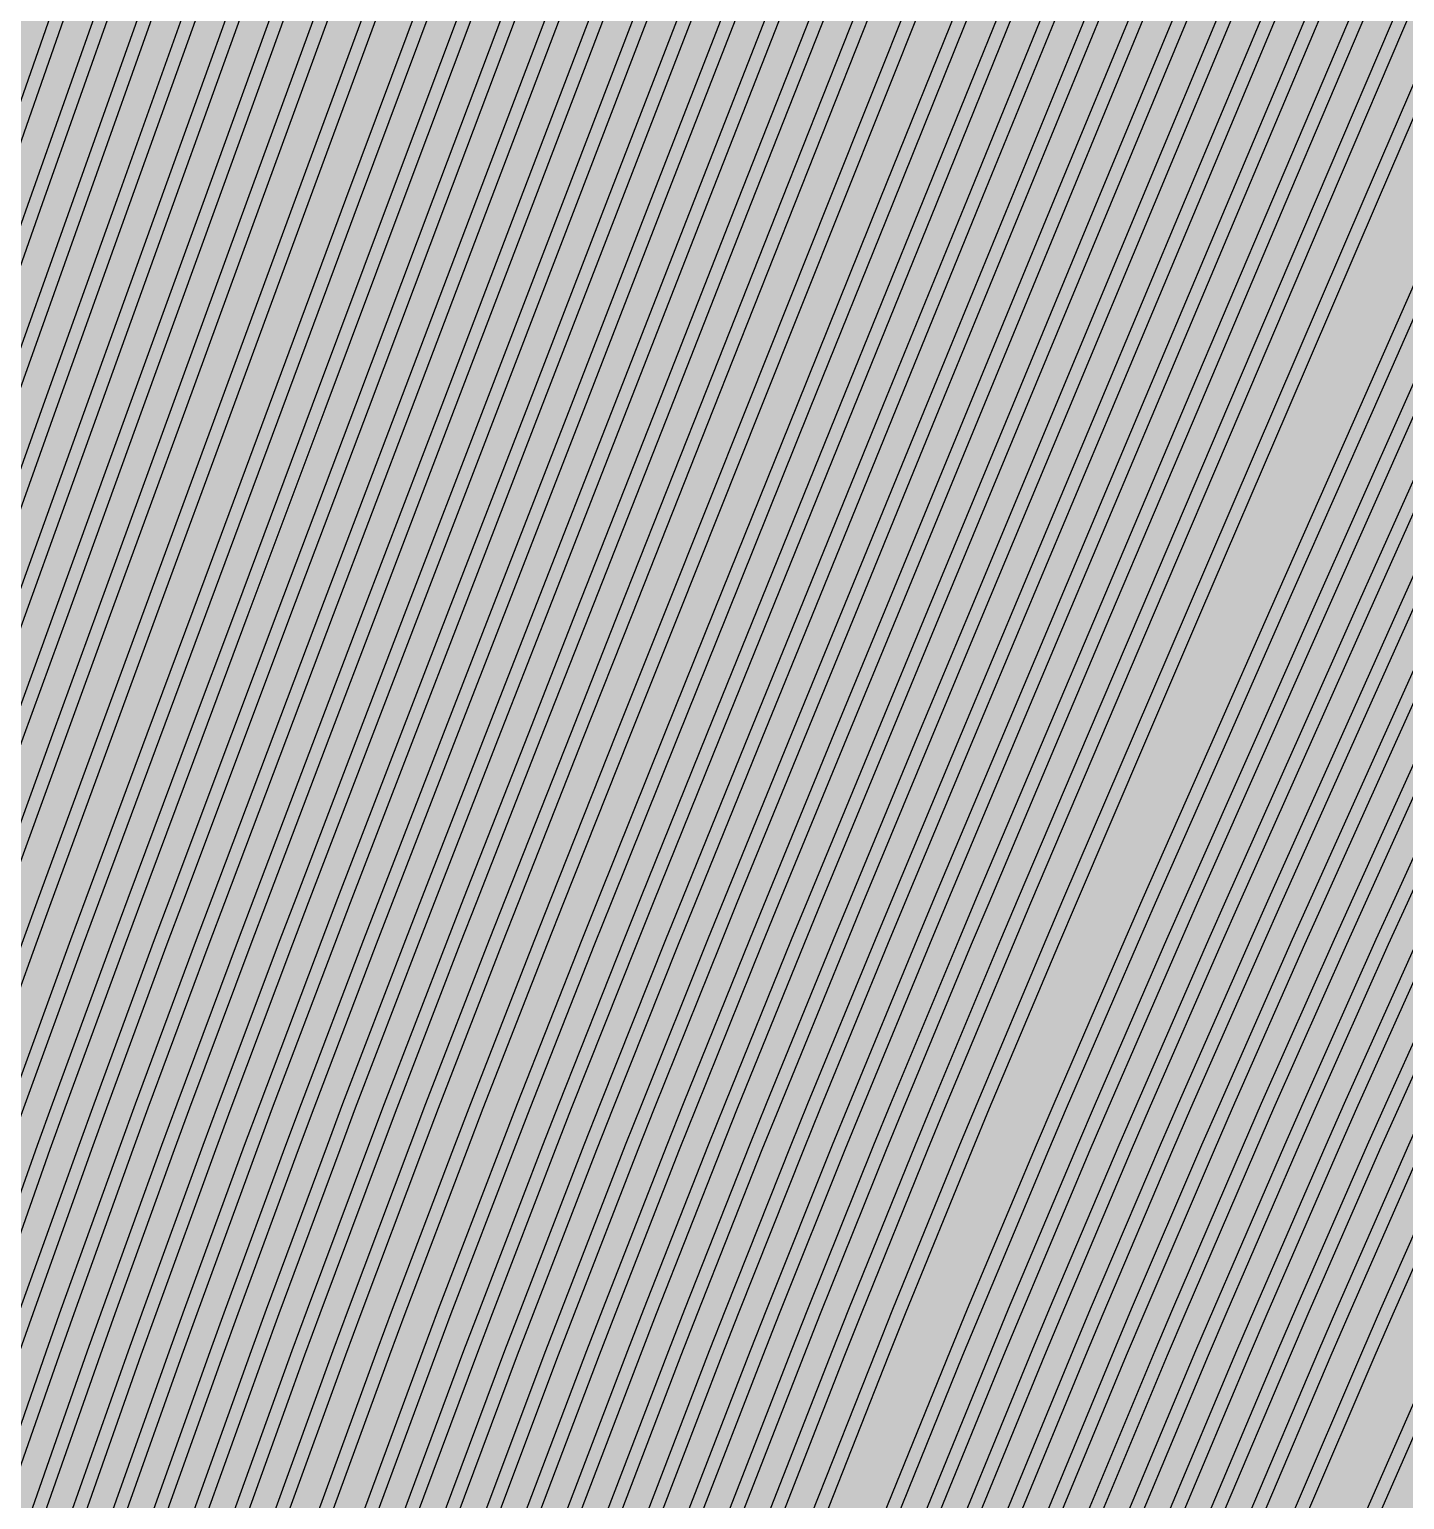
# Model space of a CAD drawing. Header units: metres. Extents: x -7240 to 10960, y -29667 to 1823.
# Drawn here: x 2789.4 to 2998.4, y -16545.6 to -16322.2 of the extents above; entities that cross this region are included whole.
import ezdxf

# ---------------------------------------------------------------- set-up
doc = ezdxf.new("R2010")
doc.units = ezdxf.units.M
doc.layers.add('Metal1', color=4, linetype='CONTINUOUS')
doc.layers.add('Polyimide', color=7, linetype='CONTINUOUS')

msp = doc.modelspace()

# ---------------------------------------------------------------- hatches: boundary and pattern name
at = {"layer": 'Polyimide'}
msp.add_hatch(color=7, dxfattribs=at).paths.add_polyline_path([(4088.45, -11806.89), (4098.72, -11851.21), (4115.58, -11893.47), (4138.63, -11932.7), (4167.35, -11967.99), (4201.08, -11998.53), (4239.03, -12023.62), (4280.35, -12042.68), (4349.18, -12073.73), (4413.2, -12113.76), (4471.26, -12162.04), (4522.3, -12217.69), (4565.39, -12279.7), (4599.74, -12346.94), (4624.73, -12418.19), (4639.91, -12492.16), (4645, -12567.5), (4639.91, -12642.84), (4624.73, -12716.8), (4599.74, -12788.06), (4565.39, -12855.3), (4522.3, -12917.31), (4471.26, -12972.96), (4413.2, -13021.24), (4349.18, -13061.27), (4280.35, -13092.32), (4239.03, -13111.38), (4201.08, -13136.47), (4167.35, -13167.01), (4138.63, -13202.3), (4115.58, -13241.52), (4098.72, -13283.78), (4088.45, -13328.11), (4085, -13373.48), (4085, -13567.5), (4099.45, -13861.55), (4142.64, -14152.77), (4214.18, -14438.35), (4313.36, -14715.55), (4439.24, -14981.69), (4590.59, -15234.21), (4765.97, -15470.68), (4963.68, -15688.82), (5181.82, -15886.53), (5418.29, -16061.91), (5670.81, -16213.26), (5936.95, -16339.14), (6214.15, -16438.32), (6499.73, -16509.85), (6790.95, -16553.05), (7085, -16567.5), (9960.38, -16567.5), (10038.79, -16571.35), (10116.45, -16582.87), (10192.6, -16601.95), (10266.52, -16628.4), (10337.49, -16661.96), (10404.83, -16702.32), (10467.89, -16749.09), (10526.06, -16801.81), (10578.78, -16859.98), (10625.55, -16923.04), (10665.91, -16990.38), (10699.48, -17061.35), (10725.93, -17135.27), (10745, -17211.43), (10756.52, -17289.08), (10760.38, -17367.5), (10760.38, -21957.3), (10721.61, -22012.91), (10685.97, -22070.59), (10653.58, -22130.14), (10624.53, -22191.39), (10598.92, -22254.16), (10576.82, -22318.25), (10558.3, -22383.46), (10543.41, -22449.6), (10532.21, -22516.46), (10524.72, -22583.84), (10520.97, -22651.53), (10520.97, -22719.32), (10524.72, -22787.01), (10532.21, -22854.38), (10543.41, -22921.24), (10558.3, -22987.38), (10576.82, -23052.6), (10598.92, -23116.68), (10624.53, -23179.45), (10653.58, -23240.71), (10685.97, -23300.26), (10721.61, -23357.93), (10760.38, -23413.54), (10760.38, -28667.5), (10756.52, -28745.91), (10745, -28823.57), (10725.93, -28899.73), (10699.48, -28973.65), (10665.91, -29044.62), (10625.55, -29111.96), (10578.78, -29175.01), (10526.06, -29233.19), (10467.89, -29285.91), (10404.83, -29332.68), (10337.49, -29373.04), (10266.52, -29406.6), (10192.6, -29433.05), (10116.45, -29452.13), (10038.79, -29463.65), (9960.38, -29467.5), (-6239.63, -29467.5), (-6318.04, -29463.65), (-6395.7, -29452.13), (-6471.85, -29433.05), (-6545.77, -29406.6), (-6616.74, -29373.04), (-6684.08, -29332.68), (-6747.14, -29285.91), (-6805.31, -29233.19), (-6858.03, -29175.01), (-6904.8, -29111.96), (-6945.16, -29044.62), (-6978.73, -28973.65), (-7005.18, -28899.73), (-7024.25, -28823.57), (-7035.77, -28745.91), (-7039.63, -28667.5), (-7039.63, -23426.32), (-6999.36, -23370.07), (-6962.33, -23311.63), (-6928.66, -23251.2), (-6898.45, -23188.96), (-6871.81, -23125.12), (-6848.81, -23059.88), (-6829.53, -22993.44), (-6814.04, -22926.02), (-6802.37, -22857.83), (-6794.57, -22789.09), (-6790.67, -22720.02), (-6790.67, -22650.84), (-6794.57, -22581.77), (-6802.37, -22513.03), (-6814.04, -22444.84), (-6829.53, -22377.42), (-6848.81, -22310.98), (-6871.81, -22245.74), (-6898.45, -22181.89), (-6928.66, -22119.66), (-6962.33, -22059.22), (-6999.36, -22000.79), (-7039.63, -21944.54), (-7039.63, -17367.5), (-7035.77, -17289.08), (-7024.25, -17211.43), (-7005.18, -17135.27), (-6978.73, -17061.35), (-6945.16, -16990.38), (-6904.8, -16923.04), (-6858.03, -16859.98), (-6805.31, -16801.81), (-6747.14, -16749.09), (-6684.08, -16702.32), (-6616.74, -16661.96), (-6545.77, -16628.4), (-6471.85, -16601.95), (-6395.7, -16582.87), (-6318.04, -16571.35), (-6239.63, -16567.5), (-3334, -16567.5), (-3039.95, -16553.05), (-2748.73, -16509.85), (-2463.15, -16438.32), (-2185.95, -16339.14), (-1919.81, -16213.26), (-1667.29, -16061.91), (-1430.82, -15886.53), (-1212.68, -15688.82), (-1014.97, -15470.68), (-839.59, -15234.21), (-688.24, -14981.69), (-562.36, -14715.55), (-463.18, -14438.35), (-391.64, -14152.77), (-348.45, -13861.55), (-334, -13567.5), (-334, -13373.48), (-337.45, -13328.11), (-347.72, -13283.78), (-364.58, -13241.52), (-387.63, -13202.3), (-416.35, -13167.01), (-450.08, -13136.47), (-488.03, -13111.38), (-529.35, -13092.32), (-529.35, -13092.32), (-598.18, -13061.27), (-662.2, -13021.24), (-720.26, -12972.96), (-771.3, -12917.31), (-814.39, -12855.3), (-848.74, -12788.06), (-873.73, -12716.8), (-888.91, -12642.84), (-894, -12567.5), (-888.91, -12492.16), (-873.73, -12418.19), (-848.74, -12346.94), (-814.39, -12279.7), (-771.3, -12217.69), (-720.26, -12162.04), (-662.2, -12113.76), (-598.18, -12073.73), (-529.35, -12042.68), (-488.03, -12023.62), (-450.08, -11998.53), (-416.35, -11967.99), (-387.63, -11932.7), (-364.58, -11893.47), (-347.72, -11851.21), (-337.45, -11806.89), (-334, -11761.52), (-334, -11074.31), (-337.45, -11028.94), (-347.72, -10984.62), (-364.58, -10942.36), (-387.63, -10903.13), (-416.35, -10867.84), (-450.08, -10837.3), (-488.03, -10812.21), (-529.35, -10793.16), (-529.35, -10793.16), (-598.18, -10762.1), (-662.2, -10722.07), (-720.26, -10673.8), (-771.3, -10618.15), (-814.39, -10556.13), (-848.74, -10488.89), (-873.73, -10417.64), (-888.91, -10343.67), (-894, -10268.33), (-888.91, -10192.99), (-873.73, -10119.03), (-848.74, -10047.77), (-814.39, -9980.53), (-771.3, -9918.52), (-720.26, -9862.87), (-662.2, -9814.59), (-598.18, -9774.56), (-529.35, -9743.51), (-488.03, -9724.45), (-450.08, -9699.36), (-416.35, -9668.82), (-387.63, -9633.53), (-364.58, -9594.31), (-347.72, -9552.05), (-337.45, -9507.72), (-334, -9462.35), (-334, -8775.14), (-337.45, -8729.78), (-347.72, -8685.45), (-364.58, -8643.19), (-387.63, -8603.96), (-416.35, -8568.68), (-450.08, -8538.14), (-488.03, -8513.05), (-529.35, -8493.99), (-529.35, -8493.99), (-598.18, -8462.94), (-662.2, -8422.91), (-720.26, -8374.63), (-771.3, -8318.98), (-814.39, -8256.97), (-848.74, -8189.73), (-873.73, -8118.47), (-888.91, -8044.5), (-894, -7969.17), (-888.91, -7893.83), (-873.73, -7819.86), (-848.74, -7748.61), (-814.39, -7681.36), (-771.3, -7619.35), (-720.26, -7563.7), (-662.2, -7515.42), (-598.18, -7475.4), (-529.35, -7444.34), (-529.35, -7444.34), (-488.03, -7425.28), (-450.08, -7400.2), (-416.35, -7369.66), (-387.63, -7334.37), (-364.58, -7295.14), (-347.72, -7252.88), (-337.45, -7208.56), (-334, -7163.19), (-334, -6475.98), (-337.45, -6430.61), (-347.72, -6386.29), (-364.58, -6344.02), (-387.63, -6304.8), (-416.35, -6269.51), (-450.08, -6238.97), (-488.03, -6213.88), (-529.35, -6194.82), (-529.35, -6194.82), (-598.18, -6163.77), (-662.2, -6123.74), (-720.26, -6075.46), (-771.3, -6019.81), (-814.39, -5957.8), (-848.74, -5890.56), (-873.73, -5819.31), (-888.91, -5745.34), (-894, -5670), (-888.91, -5594.66), (-873.73, -5520.69), (-848.74, -5449.44), (-814.39, -5382.2), (-771.3, -5320.19), (-720.26, -5264.54), (-662.2, -5216.26), (-598.18, -5176.23), (-529.35, -5145.18), (-529.35, -5145.18), (-488.03, -5126.12), (-450.08, -5101.03), (-416.35, -5070.49), (-387.63, -5035.2), (-364.58, -4995.98), (-347.72, -4953.71), (-337.45, -4909.39), (-334, -4864.02), (-334, 380), (-334, 1522.5), (-289, 1522.5), (-288.78, 1515.63), (-288.1, 1508.79), (-286.98, 1502.02), (-285.42, 1495.32), (-283.43, 1488.75), (-281.01, 1482.32), (-278.17, 1476.06), (-274.93, 1470), (-271.3, 1464.17), (-267.3, 1458.58), (-262.94, 1453.27), (-258.25, 1448.25), (-253.23, 1443.56), (-247.92, 1439.2), (-242.33, 1435.2), (-236.5, 1431.57), (-230.44, 1428.33), (-224.18, 1425.49), (-217.75, 1423.07), (-211.18, 1421.08), (-204.48, 1419.52), (-197.71, 1418.4), (-190.87, 1417.72), (-184, 1417.5), (-177.13, 1417.72), (-170.29, 1418.4), (-163.52, 1419.52), (-156.82, 1421.08), (-150.25, 1423.07), (-143.82, 1425.49), (-137.56, 1428.33), (-131.5, 1431.57), (-125.67, 1435.2), (-120.08, 1439.2), (-114.77, 1443.56), (-109.75, 1448.25), (-105.06, 1453.27), (-100.7, 1458.58), (-96.7, 1464.17), (-93.07, 1470), (-89.83, 1476.06), (-86.99, 1482.32), (-84.57, 1488.75), (-82.58, 1495.32), (-81.02, 1502.02), (-79.9, 1508.79), (-79.22, 1515.63), (-79, 1522.5), (1786, 1522.5), (3835, 1522.5), (3835.21, 1529.04), (3835.86, 1535.55), (3836.92, 1542.01), (3838.41, 1548.38), (3840.31, 1554.64), (3842.61, 1560.77), (3845.31, 1566.73), (3848.4, 1572.5), (3851.85, 1578.06), (3855.66, 1583.38), (3859.82, 1588.43), (3864.29, 1593.21), (3869.07, 1597.68), (3874.12, 1601.84), (3879.44, 1605.65), (3885, 1609.1), (3890.77, 1612.19), (3896.73, 1614.89), (3902.86, 1617.19), (3909.12, 1619.09), (3915.49, 1620.58), (3921.95, 1621.64), (3928.46, 1622.29), (3935, 1622.5), (3941.54, 1622.29), (3948.05, 1621.64), (3954.51, 1620.58), (3960.88, 1619.09), (3967.14, 1617.19), (3973.27, 1614.89), (3979.23, 1612.19), (3985, 1609.1), (3990.56, 1605.65), (3995.88, 1601.84), (4000.93, 1597.68), (4005.71, 1593.21), (4010.18, 1588.43), (4014.34, 1583.38), (4018.15, 1578.06), (4021.6, 1572.5), (4024.69, 1566.73), (4027.39, 1560.77), (4029.69, 1554.64), (4031.59, 1548.38), (4033.08, 1542.01), (4034.14, 1535.55), (4034.79, 1529.04), (4035, 1522.5), (4085, 1522.5), (4085, 380), (4085, 330), (4085, -4864.02), (4088.45, -4909.39), (4098.72, -4953.71), (4115.58, -4995.98), (4138.63, -5035.2), (4167.35, -5070.49), (4201.08, -5101.03), (4239.03, -5126.12), (4280.35, -5145.18), (4280.35, -5145.18), (4349.18, -5176.23), (4413.2, -5216.26), (4471.26, -5264.54), (4522.3, -5320.19), (4565.39, -5382.2), (4599.74, -5449.44), (4624.73, -5520.69), (4639.91, -5594.66), (4645, -5670), (4639.91, -5745.34), (4624.73, -5819.31), (4599.74, -5890.56), (4565.39, -5957.8), (4522.3, -6019.81), (4471.26, -6075.46), (4413.2, -6123.74), (4349.18, -6163.77), (4280.35, -6194.82), (4239.03, -6213.88), (4201.08, -6238.97), (4167.35, -6269.51), (4138.63, -6304.8), (4115.58, -6344.02), (4098.72, -6386.29), (4088.45, -6430.61), (4085, -6475.98), (4085, -11761.52), (4088.45, -11806.89)])

# ---------------------------------------------------------------- linework, layer by layer
at = {"layer": 'Metal1'}
for points in [[(2714.28, -16547.97), (2722.32, -16523.01), (2724.38, -16516.71), (2732.69, -16491.76), (2734.82, -16485.46), (2743.38, -16460.51), (2745.57, -16454.22), (2754.31, -16429.23), (2760.88, -16410.48), (2771.83, -16379.24), (2782.79, -16348), (2793.74, -16316.76), (2804.7, -16285.51), (2815.65, -16254.27), (2826.6, -16223.03), (2833.15, -16204.37), (2837.48, -16178.79), (2836.75, -15692.12)], [(2840.25, -15692.12), (2839.52, -16178.97), (2835.09, -16204.87), (2828.49, -16223.69), (2817.54, -16254.94), (2806.58, -16286.18), (2795.63, -16317.42), (2784.68, -16348.66), (2773.72, -16379.9), (2762.77, -16411.14), (2756.19, -16429.89), (2747.46, -16454.88), (2745.27, -16461.16), (2736.71, -16486.11), (2734.58, -16492.39), (2726.28, -16517.34), (2724.23, -16523.62), (2716.19, -16548.57)], [(2720.45, -16547.96), (2728.54, -16523), (2730.62, -16516.71), (2738.98, -16491.76), (2741.12, -16485.46), (2749.75, -16460.51), (2751.95, -16454.22), (2760.74, -16429.23), (2767.36, -16410.48), (2778.39, -16379.24), (2789.42, -16347.99), (2800.45, -16316.75), (2811.47, -16285.51), (2822.5, -16254.27), (2833.53, -16223.03), (2840.12, -16204.37), (2844.48, -16178.78), (2843.75, -15692.12)], [(2847.25, -15692.12), (2846.52, -16178.96), (2842.06, -16204.87), (2835.42, -16223.7), (2824.39, -16254.94), (2813.36, -16286.18), (2802.33, -16317.42), (2791.3, -16348.66), (2780.28, -16379.9), (2769.25, -16411.14), (2762.63, -16429.9), (2753.84, -16454.88), (2751.63, -16461.16), (2743.01, -16486.11), (2740.87, -16492.4), (2732.52, -16517.34), (2730.45, -16523.63), (2722.36, -16548.58)], [(2726.62, -16547.96), (2734.77, -16523), (2736.85, -16516.71), (2745.27, -16491.75), (2747.43, -16485.46), (2756.11, -16460.5), (2758.33, -16454.21), (2767.18, -16429.23), (2773.84, -16410.47), (2784.95, -16379.23), (2796.05, -16347.99), (2807.15, -16316.75), (2818.25, -16285.51), (2829.35, -16254.27), (2840.46, -16223.03), (2847.09, -16204.37), (2851.48, -16178.77), (2850.75, -15692.12)], [(2854.25, -15692.12), (2853.52, -16178.95), (2849.03, -16204.87), (2842.34, -16223.7), (2831.24, -16254.94), (2820.14, -16286.18), (2809.03, -16317.42), (2797.93, -16348.66), (2786.83, -16379.9), (2775.73, -16411.14), (2769.06, -16429.9), (2760.22, -16454.88), (2758, -16461.17), (2749.32, -16486.11), (2747.16, -16492.4), (2738.75, -16517.35), (2736.67, -16523.63), (2728.52, -16548.58)], [(2732.78, -16547.96), (2740.99, -16523), (2743.09, -16516.71), (2751.56, -16491.75), (2753.73, -16485.46), (2762.47, -16460.5), (2764.71, -16454.21), (2773.62, -16429.23), (2780.33, -16410.47), (2791.5, -16379.23), (2802.68, -16347.99), (2813.85, -16316.75), (2825.03, -16285.51), (2836.21, -16254.27), (2847.38, -16223.03), (2854.06, -16204.36), (2858.48, -16178.76), (2857.75, -15692.12)], [(2861.25, -15692.12), (2860.52, -16178.94), (2856, -16204.88), (2849.27, -16223.7), (2838.09, -16254.94), (2826.91, -16286.18), (2815.74, -16317.42), (2804.56, -16348.66), (2793.39, -16379.91), (2782.21, -16411.15), (2775.5, -16429.9), (2766.59, -16454.88), (2764.36, -16461.17), (2755.62, -16486.12), (2753.45, -16492.4), (2744.98, -16517.35), (2742.88, -16523.63), (2734.69, -16548.58)], [(2738.95, -16547.96), (2747.21, -16523), (2749.32, -16516.71), (2757.85, -16491.75), (2760.04, -16485.46), (2768.84, -16460.5), (2771.09, -16454.21), (2780.05, -16429.22), (2786.81, -16410.47), (2798.06, -16379.23), (2809.31, -16347.99), (2820.56, -16316.75), (2831.81, -16285.51), (2843.06, -16254.27), (2854.31, -16223.03), (2861.03, -16204.36), (2865.48, -16178.75), (2864.75, -15692.12)], [(2868.25, -15692.12), (2867.52, -16178.93), (2862.97, -16204.88), (2856.19, -16223.7), (2844.94, -16254.94), (2833.69, -16286.18), (2822.44, -16317.43), (2811.19, -16348.67), (2799.94, -16379.91), (2788.69, -16411.15), (2781.94, -16429.9), (2772.97, -16454.88), (2770.72, -16461.17), (2761.93, -16486.12), (2759.74, -16492.4), (2751.22, -16517.35), (2749.1, -16523.63), (2740.85, -16548.58)], [(2745.12, -16547.96), (2753.43, -16523), (2755.56, -16516.71), (2764.14, -16491.75), (2766.34, -16485.46), (2775.2, -16460.5), (2777.47, -16454.21), (2786.49, -16429.22), (2793.29, -16410.47), (2804.61, -16379.23), (2815.94, -16347.99), (2827.26, -16316.75), (2838.59, -16285.5), (2849.91, -16254.26), (2861.24, -16223.02), (2868, -16204.36), (2872.48, -16178.74), (2871.75, -15692.12)], [(2875.25, -15692.12), (2874.52, -16178.92), (2869.94, -16204.88), (2863.12, -16223.7), (2851.79, -16254.95), (2840.47, -16286.19), (2829.14, -16317.43), (2817.82, -16348.67), (2806.49, -16379.91), (2795.17, -16411.15), (2788.37, -16429.9), (2779.35, -16454.89), (2777.08, -16461.17), (2768.23, -16486.12), (2766.03, -16492.41), (2757.45, -16517.35), (2755.32, -16523.64), (2747.02, -16548.58)], [(2751.28, -16547.95), (2759.65, -16523), (2761.79, -16516.7), (2770.43, -16491.75), (2772.65, -16485.45), (2781.56, -16460.5), (2783.84, -16454.21), (2792.93, -16429.22), (2799.77, -16410.47), (2811.17, -16379.23), (2822.57, -16347.98), (2833.97, -16316.74), (2845.37, -16285.5), (2856.76, -16254.26), (2868.16, -16223.02), (2874.97, -16204.36), (2879.48, -16178.73), (2878.75, -15692.12)], [(2882.25, -15692.12), (2881.52, -16178.91), (2876.91, -16204.88), (2870.04, -16223.71), (2858.64, -16254.95), (2847.24, -16286.19), (2835.85, -16317.43), (2824.45, -16348.67), (2813.05, -16379.91), (2801.65, -16411.15), (2794.81, -16429.91), (2785.72, -16454.89), (2783.44, -16461.18), (2774.53, -16486.12), (2772.32, -16492.41), (2763.69, -16517.35), (2761.54, -16523.64), (2753.18, -16548.58)], [(2757.89, -16547.95), (2766.33, -16523), (2768.49, -16516.7), (2777.21, -16491.75), (2779.44, -16485.45), (2788.44, -16460.5), (2790.74, -16454.2), (2799.91, -16429.22), (2806.81, -16410.46), (2818.31, -16379.22), (2829.81, -16347.98), (2841.31, -16316.74), (2852.81, -16285.5), (2864.31, -16254.26), (2875.81, -16223.02), (2882.68, -16204.36), (2887.23, -16178.72), (2886.5, -15692.12)], [(2890, -15692.12), (2889.27, -16178.9), (2884.62, -16204.88), (2877.69, -16223.71), (2866.19, -16254.95), (2854.69, -16286.19), (2843.19, -16317.43), (2831.69, -16348.67), (2820.19, -16379.91), (2808.69, -16411.15), (2801.78, -16429.91), (2792.62, -16454.89), (2790.32, -16461.18), (2781.33, -16486.12), (2779.1, -16492.41), (2770.38, -16517.36), (2768.22, -16523.64), (2759.79, -16548.59)], [(2764.78, -16547.95), (2773.31, -16522.99), (2775.5, -16516.7), (2784.31, -16491.75), (2786.57, -16485.45), (2795.65, -16460.49), (2797.98, -16454.2), (2807.24, -16429.22), (2814.22, -16410.46), (2825.84, -16379.22), (2837.46, -16347.98), (2849.08, -16316.74), (2860.7, -16285.5), (2872.32, -16254.26), (2883.94, -16223.02), (2890.88, -16204.35), (2895.48, -16178.7), (2894.75, -15692.12)], [(2898.25, -15692.12), (2897.52, -16178.88), (2892.82, -16204.88), (2885.82, -16223.71), (2874.2, -16254.95), (2862.58, -16286.19), (2850.95, -16317.44), (2839.33, -16348.68), (2827.71, -16379.92), (2816.09, -16411.16), (2809.12, -16429.91), (2799.85, -16454.89), (2797.53, -16461.18), (2788.45, -16486.13), (2786.19, -16492.42), (2777.39, -16517.36), (2775.2, -16523.65), (2766.68, -16548.59)], [(2770.95, -16547.95), (2779.53, -16522.99), (2781.73, -16516.7), (2790.6, -16491.74), (2792.87, -16485.45), (2802.02, -16460.49), (2804.36, -16454.2), (2813.68, -16429.21), (2820.7, -16410.46), (2832.4, -16379.22), (2844.09, -16347.98), (2855.78, -16316.74), (2867.48, -16285.5), (2879.17, -16254.25), (2890.87, -16223.01), (2897.85, -16204.35), (2902.48, -16178.69), (2901.75, -15692.12)], [(2905.25, -15692.12), (2904.52, -16178.87), (2899.79, -16204.89), (2892.74, -16223.71), (2881.05, -16254.96), (2869.35, -16286.2), (2857.66, -16317.44), (2845.96, -16348.68), (2834.27, -16379.92), (2822.57, -16411.16), (2815.55, -16429.91), (2806.23, -16454.9), (2803.89, -16461.19), (2794.75, -16486.13), (2792.48, -16492.42), (2783.62, -16517.36), (2781.42, -16523.65), (2772.84, -16548.59)], [(2777.12, -16547.94), (2785.75, -16522.99), (2787.97, -16516.69), (2796.89, -16491.74), (2799.18, -16485.44), (2808.38, -16460.49), (2810.74, -16454.2), (2820.12, -16429.21), (2827.18, -16410.46), (2838.95, -16379.22), (2850.72, -16347.97), (2862.49, -16316.73), (2874.26, -16285.49), (2886.03, -16254.25), (2897.8, -16223.01), (2904.82, -16204.35), (2909.48, -16178.68), (2908.75, -15692.12)], [(2912.25, -15692.12), (2911.52, -16178.86), (2906.76, -16204.89), (2899.67, -16223.72), (2887.9, -16254.96), (2876.13, -16286.2), (2864.36, -16317.44), (2852.59, -16348.68), (2840.82, -16379.92), (2829.05, -16411.16), (2821.99, -16429.92), (2812.61, -16454.9), (2810.25, -16461.19), (2801.06, -16486.13), (2798.77, -16492.42), (2789.85, -16517.36), (2787.64, -16523.65), (2779.01, -16548.59)], [(2783.29, -16547.94), (2791.97, -16522.99), (2794.2, -16516.69), (2803.18, -16491.74), (2805.48, -16485.44), (2814.74, -16460.49), (2817.11, -16454.19), (2826.55, -16429.21), (2833.66, -16410.45), (2845.51, -16379.21), (2857.35, -16347.97), (2869.19, -16316.73), (2881.04, -16285.49), (2892.88, -16254.25), (2904.72, -16223.01), (2911.8, -16204.35), (2916.48, -16178.67), (2915.75, -15692.12)], [(2919.25, -15692.12), (2918.52, -16178.85), (2913.73, -16204.89), (2906.59, -16223.72), (2894.75, -16254.96), (2882.91, -16286.2), (2871.06, -16317.44), (2859.22, -16348.68), (2847.38, -16379.92), (2835.53, -16411.16), (2828.43, -16429.92), (2818.99, -16454.9), (2816.62, -16461.19), (2807.36, -16486.13), (2805.06, -16492.42), (2796.09, -16517.36), (2793.86, -16523.65), (2785.18, -16548.6)], [(2789.45, -16547.94), (2798.2, -16522.99), (2800.44, -16516.69), (2809.47, -16491.74), (2811.79, -16485.44), (2821.11, -16460.49), (2823.49, -16454.19), (2832.99, -16429.21), (2840.15, -16410.45), (2852.06, -16379.21), (2863.98, -16347.97), (2875.9, -16316.73), (2887.81, -16285.49), (2899.73, -16254.25), (2911.65, -16223.01), (2918.77, -16204.35), (2923.48, -16178.66), (2922.75, -15692.12)], [(2926.25, -15692.12), (2925.52, -16178.84), (2920.7, -16204.89), (2913.52, -16223.72), (2901.6, -16254.96), (2889.68, -16286.2), (2877.77, -16317.44), (2865.85, -16348.68), (2853.93, -16379.92), (2842.02, -16411.17), (2834.86, -16429.92), (2825.36, -16454.9), (2822.98, -16461.19), (2813.66, -16486.14), (2811.35, -16492.43), (2802.32, -16517.37), (2800.08, -16523.65), (2791.34, -16548.6)], [(2795.62, -16547.94), (2804.42, -16522.99), (2806.67, -16516.69), (2815.76, -16491.74), (2818.09, -16485.44), (2827.47, -16460.49), (2829.87, -16454.19), (2839.43, -16429.21), (2846.63, -16410.45), (2858.62, -16379.21), (2870.61, -16347.97), (2882.6, -16316.73), (2894.59, -16285.49), (2906.58, -16254.25), (2918.58, -16223.01), (2925.74, -16204.35), (2930.48, -16178.64), (2929.75, -15692.12)], [(2933.25, -15692.12), (2932.52, -16178.83), (2927.67, -16204.89), (2920.44, -16223.72), (2908.45, -16254.96), (2896.46, -16286.2), (2884.47, -16317.44), (2872.48, -16348.69), (2860.49, -16379.93), (2848.5, -16411.17), (2841.3, -16429.92), (2831.74, -16454.9), (2829.34, -16461.19), (2819.97, -16486.14), (2817.64, -16492.43), (2808.55, -16517.37), (2806.3, -16523.66), (2797.51, -16548.6)], [(2801.79, -16547.94), (2810.64, -16522.99), (2812.91, -16516.69), (2822.05, -16491.74), (2824.4, -16485.44), (2833.83, -16460.49), (2836.25, -16454.19), (2845.87, -16429.2), (2853.11, -16410.45), (2865.18, -16379.21), (2877.24, -16347.97), (2889.31, -16316.73), (2901.37, -16285.49), (2913.44, -16254.24), (2925.5, -16223), (2932.71, -16204.35), (2937.48, -16178.63), (2936.75, -15692.12)], [(2940.25, -15692.12), (2939.52, -16178.82), (2934.64, -16204.89), (2927.37, -16223.72), (2915.3, -16254.96), (2903.24, -16286.21), (2891.17, -16317.45), (2879.11, -16348.69), (2867.04, -16379.93), (2854.98, -16411.17), (2847.73, -16429.92), (2838.12, -16454.91), (2835.7, -16461.2), (2826.27, -16486.14), (2823.93, -16492.43), (2814.79, -16517.37), (2812.52, -16523.66), (2803.67, -16548.6)], [(2807.95, -16547.94), (2816.86, -16522.98), (2819.14, -16516.68), (2828.34, -16491.74), (2830.71, -16485.43), (2840.2, -16460.48), (2842.63, -16454.19), (2852.3, -16429.2), (2859.59, -16410.45), (2871.73, -16379.21), (2883.87, -16347.97), (2896.01, -16316.72), (2908.15, -16285.48), (2920.29, -16254.24), (2932.43, -16223), (2939.68, -16204.34), (2944.48, -16178.62), (2943.75, -15692.12)], [(2947.25, -15692.12), (2946.52, -16178.81), (2941.61, -16204.89), (2934.29, -16223.73), (2922.15, -16254.97), (2910.01, -16286.21), (2897.87, -16317.45), (2885.74, -16348.69), (2873.6, -16379.93), (2861.46, -16411.17), (2854.17, -16429.93), (2844.49, -16454.91), (2842.06, -16461.2), (2832.58, -16486.14), (2830.22, -16492.43), (2821.02, -16517.37), (2818.74, -16523.66), (2809.84, -16548.6)], [(2814.12, -16547.93), (2823.08, -16522.98), (2825.38, -16516.68), (2834.64, -16491.73), (2837.01, -16485.43), (2846.56, -16460.48), (2849.01, -16454.18), (2858.74, -16429.2), (2866.07, -16410.45), (2878.29, -16379.2), (2890.5, -16347.96), (2902.71, -16316.72), (2914.93, -16285.48), (2927.14, -16254.24), (2939.36, -16223), (2946.65, -16204.34), (2951.48, -16178.61), (2950.75, -15692.12)], [(2954.25, -15692.12), (2953.52, -16178.8), (2948.58, -16204.9), (2941.22, -16223.73), (2929, -16254.97), (2916.79, -16286.21), (2904.58, -16317.45), (2892.36, -16348.69), (2880.15, -16379.93), (2867.94, -16411.17), (2860.61, -16429.93), (2850.87, -16454.91), (2848.43, -16461.2), (2838.88, -16486.14), (2836.51, -16492.43), (2827.26, -16517.37), (2824.96, -16523.66), (2816, -16548.6)], [(2820.29, -16547.93), (2829.3, -16522.98), (2831.61, -16516.68), (2840.93, -16491.73), (2843.32, -16485.43), (2852.92, -16460.48), (2855.39, -16454.18), (2865.18, -16429.2), (2872.56, -16410.44), (2884.84, -16379.2), (2897.13, -16347.96), (2909.42, -16316.72), (2921.71, -16285.48), (2933.99, -16254.24), (2946.28, -16223), (2953.62, -16204.34), (2958.48, -16178.6), (2957.75, -15692.12)], [(2961.25, -15692.12), (2960.52, -16178.79), (2955.55, -16204.9), (2948.14, -16223.73), (2935.86, -16254.97), (2923.57, -16286.21), (2911.28, -16317.45), (2898.99, -16348.69), (2886.71, -16379.93), (2874.42, -16411.18), (2867.04, -16429.93), (2857.25, -16454.91), (2854.79, -16461.2), (2845.19, -16486.14), (2842.8, -16492.44), (2833.49, -16517.38), (2831.18, -16523.67), (2822.17, -16548.61)], [(2826.45, -16547.93), (2835.52, -16522.98), (2837.85, -16516.68), (2847.22, -16491.73), (2849.62, -16485.43), (2859.29, -16460.48), (2861.76, -16454.18), (2871.62, -16429.2), (2879.04, -16410.44), (2891.4, -16379.2), (2903.76, -16347.96), (2916.12, -16316.72), (2928.49, -16285.48), (2940.85, -16254.24), (2953.21, -16223), (2960.59, -16204.34), (2965.48, -16178.59), (2964.75, -15692.12)], [(2968.25, -15692.12), (2967.52, -16178.78), (2962.52, -16204.9), (2955.07, -16223.73), (2942.71, -16254.97), (2930.34, -16286.21), (2917.98, -16317.45), (2905.62, -16348.7), (2893.26, -16379.94), (2880.9, -16411.18), (2873.48, -16429.93), (2863.62, -16454.91), (2861.15, -16461.21), (2851.49, -16486.15), (2849.09, -16492.44), (2839.72, -16517.38), (2837.4, -16523.67), (2828.33, -16548.61)], [(2833.06, -16547.93), (2842.2, -16522.98), (2844.55, -16516.68), (2853.99, -16491.73), (2856.42, -16485.43), (2866.16, -16460.48), (2868.66, -16454.18), (2878.59, -16429.19), (2886.08, -16410.44), (2898.54, -16379.2), (2911, -16347.96), (2923.47, -16316.72), (2935.93, -16285.48), (2948.39, -16254.23), (2960.86, -16222.99), (2968.3, -16204.34), (2973.23, -16178.57), (2972.5, -15692.12)], [(2976, -15692.12), (2975.27, -16178.77), (2970.23, -16204.9), (2962.72, -16223.73), (2950.25, -16254.98), (2937.79, -16286.22), (2925.32, -16317.46), (2912.86, -16348.7), (2900.4, -16379.94), (2887.93, -16411.18), (2880.45, -16429.93), (2870.52, -16454.92), (2868.02, -16461.21), (2858.28, -16486.15), (2855.86, -16492.44), (2846.42, -16517.38), (2844.08, -16523.67), (2834.94, -16548.61)], [(2839.95, -16547.92), (2849.18, -16522.98), (2851.55, -16516.67), (2861.09, -16491.73), (2863.54, -16485.42), (2873.38, -16460.48), (2875.9, -16454.17), (2885.93, -16429.19), (2893.48, -16410.44), (2906.07, -16379.19), (2918.65, -16347.95), (2931.24, -16316.71), (2943.82, -16285.47), (2956.4, -16254.23), (2968.99, -16222.99), (2976.5, -16204.33), (2981.48, -16178.55), (2980.75, -15692.12)], [(2984.25, -15692.12), (2983.52, -16178.75), (2978.43, -16204.9), (2970.84, -16223.74), (2958.26, -16254.98), (2945.68, -16286.22), (2933.09, -16317.46), (2920.51, -16348.7), (2907.92, -16379.94), (2895.34, -16411.18), (2887.78, -16429.94), (2877.76, -16454.92), (2875.24, -16461.21), (2865.4, -16486.15), (2862.96, -16492.45), (2853.42, -16517.38), (2851.06, -16523.68), (2841.83, -16548.61)], [(2846.12, -16547.92), (2855.4, -16522.98), (2857.79, -16516.67), (2867.38, -16491.73), (2869.85, -16485.42), (2879.74, -16460.47), (2882.28, -16454.17), (2892.37, -16429.19), (2899.97, -16410.43), (2912.62, -16379.19), (2925.28, -16347.95), (2937.94, -16316.71), (2950.6, -16285.47), (2963.26, -16254.23), (2975.92, -16222.99), (2983.47, -16204.33), (2988.48, -16178.54), (2987.75, -15692.12)], [(2991.25, -15692.12), (2990.52, -16178.74), (2985.4, -16204.91), (2977.77, -16223.74), (2965.11, -16254.98), (2952.45, -16286.22), (2939.79, -16317.46), (2927.14, -16348.7), (2914.48, -16379.94), (2901.82, -16411.18), (2894.22, -16429.94), (2884.13, -16454.92), (2881.6, -16461.22), (2871.71, -16486.15), (2869.25, -16492.45), (2859.66, -16517.38), (2857.28, -16523.68), (2848, -16548.62)], [(2852.29, -16547.92), (2861.63, -16522.97), (2864.02, -16516.67), (2873.67, -16491.72), (2876.15, -16485.42), (2886.1, -16460.47), (2888.66, -16454.17), (2898.8, -16429.19), (2906.45, -16410.43), (2919.18, -16379.19), (2931.91, -16347.95), (2944.65, -16316.71), (2957.38, -16285.47), (2970.11, -16254.23), (2982.84, -16222.99), (2990.44, -16204.33), (2995.48, -16178.53), (2994.75, -15692.12)], [(2998.25, -15692.12), (2997.52, -16178.73), (2992.37, -16204.91), (2984.69, -16223.74), (2971.96, -16254.98), (2959.23, -16286.22), (2946.5, -16317.46), (2933.77, -16348.7), (2921.03, -16379.95), (2908.3, -16411.19), (2900.66, -16429.94), (2890.51, -16454.92), (2887.96, -16461.22), (2878.01, -16486.16), (2875.54, -16492.45), (2865.89, -16517.39), (2863.5, -16523.68), (2854.16, -16548.62)], [(2858.45, -16547.92), (2867.85, -16522.97), (2870.26, -16516.67), (2879.96, -16491.72), (2882.46, -16485.42), (2892.47, -16460.47), (2895.03, -16454.17), (2905.24, -16429.19), (2912.93, -16410.43), (2925.74, -16379.19), (2938.54, -16347.95), (2951.35, -16316.71), (2964.16, -16285.47), (2976.96, -16254.23), (2989.77, -16222.98), (2997.42, -16204.33), (3002.48, -16178.52), (3001.75, -15692.12)], [(3005.25, -15692.12), (3004.52, -16178.72), (2999.34, -16204.91), (2991.62, -16223.74), (2978.81, -16254.98), (2966.01, -16286.22), (2953.2, -16317.47), (2940.39, -16348.71), (2927.59, -16379.95), (2914.78, -16411.19), (2907.09, -16429.94), (2896.89, -16454.92), (2894.32, -16461.22), (2884.32, -16486.16), (2881.83, -16492.45), (2872.13, -16517.39), (2869.72, -16523.68), (2860.33, -16548.62)], [(2864.62, -16547.92), (2874.07, -16522.97), (2876.49, -16516.67), (2886.26, -16491.72), (2888.76, -16485.42), (2898.83, -16460.47), (2901.41, -16454.17), (2911.68, -16429.18), (2919.41, -16410.43), (2932.29, -16379.19), (2945.17, -16347.95), (2958.05, -16316.71), (2970.93, -16285.46), (2983.81, -16254.22), (2996.7, -16222.98), (3004.39, -16204.33), (3009.48, -16178.51), (3008.75, -15692.12)], [(3012.25, -15692.12), (3011.52, -16178.71), (3006.31, -16204.91), (2998.54, -16223.74), (2985.66, -16254.99), (2972.78, -16286.23), (2959.9, -16317.47), (2947.02, -16348.71), (2934.14, -16379.95), (2921.26, -16411.19), (2913.53, -16429.95), (2903.26, -16454.93), (2900.68, -16461.22), (2890.62, -16486.16), (2888.12, -16492.46), (2878.36, -16517.39), (2875.94, -16523.68), (2866.49, -16548.62)], [(2870.79, -16547.92), (2880.29, -16522.97), (2882.73, -16516.66), (2892.55, -16491.72), (2895.07, -16485.41), (2905.19, -16460.47), (2907.79, -16454.17), (2918.12, -16429.18), (2925.89, -16410.43), (2938.85, -16379.19), (2951.8, -16347.94), (2964.76, -16316.7), (2977.71, -16285.46), (2990.67, -16254.22), (3003.62, -16222.98), (3011.36, -16204.33), (3016.48, -16178.49), (3015.75, -15692.12)], [(3019.25, -15692.12), (3018.52, -16178.7), (3013.28, -16204.91), (3005.47, -16223.75), (2992.51, -16254.99), (2979.56, -16286.23), (2966.61, -16317.47), (2953.65, -16348.71), (2940.7, -16379.95), (2927.74, -16411.19), (2919.96, -16429.95), (2909.64, -16454.93), (2907.05, -16461.23), (2896.92, -16486.16), (2894.41, -16492.46), (2884.59, -16517.39), (2882.16, -16523.69), (2872.66, -16548.62)], [(2876.95, -16547.91), (2886.51, -16522.97), (2888.96, -16516.66), (2898.84, -16491.72), (2901.37, -16485.41), (2911.56, -16460.47), (2914.17, -16454.16), (2924.55, -16429.18), (2932.38, -16410.42), (2945.41, -16379.18), (2958.43, -16347.94), (2971.46, -16316.7), (2984.49, -16285.46), (2997.52, -16254.22), (3010.55, -16222.98), (3018.33, -16204.33), (3023.48, -16178.48), (3022.75, -15692.12)], [(3026.25, -15692.12), (3025.52, -16178.68), (3020.25, -16204.91), (3012.39, -16223.75), (2999.37, -16254.99), (2986.34, -16286.23), (2973.31, -16317.47), (2960.28, -16348.71), (2947.25, -16379.95), (2934.22, -16411.19), (2926.4, -16429.95), (2916.02, -16454.93), (2913.41, -16461.23), (2903.23, -16486.16), (2900.69, -16492.46), (2890.83, -16517.39), (2888.38, -16523.69), (2878.82, -16548.62)], [(2883.12, -16547.91), (2892.73, -16522.97), (2895.2, -16516.66), (2905.13, -16491.72), (2907.68, -16485.41), (2917.92, -16460.47), (2920.55, -16454.16), (2930.99, -16429.18), (2938.86, -16410.42), (2951.96, -16379.18), (2965.06, -16347.94), (2978.17, -16316.7), (2991.27, -16285.46), (3004.37, -16254.22), (3017.48, -16222.98), (3025.3, -16204.32), (3030.48, -16178.47), (3029.75, -15692.12)], [(3033.25, -15692.12), (3032.52, -16178.67), (3027.22, -16204.91), (3019.32, -16223.75), (3006.22, -16254.99), (2993.11, -16286.23), (2980.01, -16317.47), (2966.91, -16348.71), (2953.81, -16379.96), (2940.7, -16411.2), (2932.84, -16429.95), (2922.39, -16454.93), (2919.77, -16461.23), (2909.53, -16486.16), (2906.98, -16492.46), (2897.06, -16517.4), (2894.59, -16523.69), (2884.99, -16548.63)], [(2889.29, -16547.91), (2898.95, -16522.97), (2901.44, -16516.66), (2911.42, -16491.72), (2913.99, -16485.41), (2924.28, -16460.46), (2926.93, -16454.16), (2937.43, -16429.18), (2945.34, -16410.42), (2958.52, -16379.18), (2971.69, -16347.94), (2984.87, -16316.7), (2998.05, -16285.46), (3011.22, -16254.22), (3024.4, -16222.98), (3032.27, -16204.32), (3037.48, -16178.46), (3036.75, -15692.12)], [(3040.25, -15692.12), (3039.52, -16178.66), (3034.19, -16204.92), (3026.24, -16223.75), (3013.07, -16254.99), (2999.89, -16286.23), (2986.71, -16317.48), (2973.54, -16348.72), (2960.36, -16379.96), (2947.18, -16411.2), (2939.27, -16429.95), (2928.77, -16454.93), (2926.13, -16461.23), (2915.84, -16486.17), (2913.27, -16492.47), (2903.29, -16517.4), (2900.81, -16523.69), (2891.15, -16548.63)], [(2895.45, -16547.91), (2905.17, -16522.96), (2907.67, -16516.66), (2917.71, -16491.72), (2920.29, -16485.41), (2930.65, -16460.46), (2933.31, -16454.16), (2943.87, -16429.18), (2951.82, -16410.42), (2965.07, -16379.18), (2978.32, -16347.94), (2991.58, -16316.7), (3004.83, -16285.46), (3018.08, -16254.21), (3031.33, -16222.97), (3039.24, -16204.32), (3044.48, -16178.45), (3043.75, -15692.12)], [(3047.25, -15692.12), (3046.52, -16178.65), (3041.16, -16204.92), (3033.17, -16223.75), (3019.92, -16255), (3006.67, -16286.24), (2993.42, -16317.48), (2980.17, -16348.72), (2966.91, -16379.96), (2953.66, -16411.2), (2945.71, -16429.96), (2935.15, -16454.94), (2932.49, -16461.24), (2922.14, -16486.17), (2919.56, -16492.47), (2909.53, -16517.4), (2907.03, -16523.7), (2897.32, -16548.63)], [(2901.62, -16547.91), (2911.39, -16522.96), (2913.91, -16516.66), (2924, -16491.71), (2926.6, -16485.4), (2937.01, -16460.46), (2939.68, -16454.16), (2950.3, -16429.17), (2958.3, -16410.42), (2971.63, -16379.18), (2984.95, -16347.94), (2998.28, -16316.69), (3011.61, -16285.45), (3024.93, -16254.21), (3038.26, -16222.97), (3046.21, -16204.32), (3051.48, -16178.43), (3050.75, -15692.12)], [(3054.25, -15692.12), (3053.52, -16178.64), (3048.13, -16204.92), (3040.09, -16223.76), (3026.77, -16255), (3013.44, -16286.24), (3000.12, -16317.48), (2986.79, -16348.72), (2973.47, -16379.96), (2960.14, -16411.2), (2952.14, -16429.96), (2941.52, -16454.94), (2938.85, -16461.24), (2928.44, -16486.17), (2925.85, -16492.47), (2915.76, -16517.4), (2913.25, -16523.7), (2903.48, -16548.63)], [(2908.22, -16547.9), (2918.07, -16522.96), (2920.6, -16516.65), (2930.78, -16491.71), (2933.39, -16485.4), (2943.89, -16460.46), (2946.58, -16454.15), (2957.28, -16429.17), (2965.34, -16410.41), (2978.77, -16379.17), (2992.2, -16347.93), (3005.62, -16316.69), (3019.05, -16285.45), (3032.48, -16254.21), (3045.9, -16222.97), (3053.92, -16204.32), (3059.23, -16178.42), (3058.5, -15692.12)], [(3062, -15692.12), (3061.27, -16178.63), (3055.84, -16204.92), (3047.74, -16223.76), (3034.31, -16255), (3020.89, -16286.24), (3007.46, -16317.48), (2994.03, -16348.72), (2980.61, -16379.96), (2967.18, -16411.2), (2959.12, -16429.96), (2948.42, -16454.94), (2945.73, -16461.24), (2935.24, -16486.17), (2932.63, -16492.47), (2922.46, -16517.4), (2919.93, -16523.7), (2910.09, -16548.63)], [(2919.2, -16547.9), (2929.33, -16522.96), (2931.93, -16516.64), (2942.39, -16491.71), (2945.08, -16485.39), (2955.87, -16460.45), (2958.64, -16454.14), (2969.65, -16429.16), (2977.94, -16410.41), (2991.74, -16379.16), (3005.55, -16347.92), (3019.36, -16316.68), (3033.17, -16285.44), (3046.97, -16254.2), (3060.78, -16222.96), (3069.02, -16204.31), (3074.48, -16178.35), (3073.75, -15692.12)], [(3077.25, -15692.12), (3076.52, -16178.57), (3070.93, -16204.93), (3062.61, -16223.77), (3048.8, -16255.01), (3034.99, -16286.25), (3021.19, -16317.49), (3007.38, -16348.73), (2993.57, -16379.97), (2979.77, -16411.21), (2971.48, -16429.97), (2960.47, -16454.95), (2957.71, -16461.25), (2946.92, -16486.18), (2944.24, -16492.49), (2933.78, -16517.41), (2931.18, -16523.71), (2921.06, -16548.64)], [(2925.37, -16547.89), (2935.55, -16522.95), (2938.17, -16516.64), (2948.68, -16491.71), (2951.39, -16485.39), (2962.24, -16460.45), (2965.02, -16454.14), (2976.09, -16429.16), (2984.42, -16410.4), (2998.3, -16379.16), (3012.18, -16347.92), (3026.06, -16316.68), (3039.94, -16285.44), (3053.82, -16254.2), (3067.71, -16222.96), (3075.99, -16204.31), (3081.48, -16178.34), (3080.75, -15692.12)], [(3084.25, -15692.12), (3083.52, -16178.56), (3077.9, -16204.93), (3069.53, -16223.77), (3055.65, -16255.01), (3041.77, -16286.25), (3027.89, -16317.49), (3014.01, -16348.73), (3000.13, -16379.97), (2986.25, -16411.22), (2977.91, -16429.97), (2966.85, -16454.95), (2964.07, -16461.26), (2953.23, -16486.18), (2950.52, -16492.49), (2940.01, -16517.41), (2937.4, -16523.72), (2927.22, -16548.64)], [(2931.54, -16547.89), (2941.77, -16522.95), (2944.4, -16516.64), (2954.98, -16491.7), (2957.7, -16485.39), (2968.6, -16460.45), (2971.4, -16454.14), (2982.52, -16429.16), (2990.9, -16410.4), (3004.86, -16379.16), (3018.81, -16347.92), (3032.77, -16316.68), (3046.72, -16285.44), (3060.68, -16254.2), (3074.63, -16222.96), (3082.96, -16204.31), (3088.48, -16178.33), (3087.75, -15692.12)], [(3091.25, -15692.12), (3090.52, -16178.54), (3084.87, -16204.93), (3076.46, -16223.77), (3062.5, -16255.01), (3048.55, -16286.25), (3034.59, -16317.49), (3020.64, -16348.74), (3006.68, -16379.98), (2992.73, -16411.22), (2984.35, -16429.97), (2973.23, -16454.95), (2970.43, -16461.26), (2959.53, -16486.19), (2956.81, -16492.49), (2946.25, -16517.42), (2943.62, -16523.72), (2933.39, -16548.65)], [(2937.7, -16547.89), (2947.99, -16522.95), (2950.64, -16516.64), (2961.27, -16491.7), (2964, -16485.39), (2974.96, -16460.45), (2977.78, -16454.14), (2988.96, -16429.16), (2997.38, -16410.4), (3011.41, -16379.16), (3025.44, -16347.92), (3039.47, -16316.68), (3053.5, -16285.44), (3067.53, -16254.2), (3081.56, -16222.95), (3089.93, -16204.31), (3095.48, -16178.32), (3094.75, -15692.12)], [(3098.25, -15692.12), (3097.52, -16178.53), (3091.84, -16204.93), (3083.38, -16223.77), (3069.35, -16255.01), (3055.33, -16286.26), (3041.3, -16317.5), (3027.27, -16348.74), (3013.24, -16379.98), (2999.21, -16411.22), (2990.79, -16429.98), (2979.61, -16454.95), (2976.79, -16461.26), (2965.83, -16486.19), (2963.1, -16492.49), (2952.48, -16517.42), (2949.84, -16523.72), (2939.56, -16548.65)], [(2943.87, -16547.89), (2954.21, -16522.95), (2956.87, -16516.64), (2967.56, -16491.7), (2970.31, -16485.39), (2981.33, -16460.45), (2984.16, -16454.14), (2995.4, -16429.16), (3003.87, -16410.4), (3017.97, -16379.16), (3032.07, -16347.92), (3046.18, -16316.68), (3060.28, -16285.43), (3074.38, -16254.19), (3088.49, -16222.95), (3096.9, -16204.3), (3102.48, -16178.3), (3101.75, -15692.12)], [(3105.25, -15692.12), (3104.52, -16178.52), (3098.81, -16204.93), (3090.31, -16223.78), (3076.21, -16255.02), (3062.1, -16286.26), (3048, -16317.5), (3033.9, -16348.74), (3019.79, -16379.98), (3005.69, -16411.22), (2997.22, -16429.98), (2985.98, -16454.96), (2983.15, -16461.26), (2972.14, -16486.19), (2969.39, -16492.49), (2958.71, -16517.42), (2956.06, -16523.72), (2945.72, -16548.65)], [(2950.04, -16547.89), (2960.43, -16522.95), (2963.11, -16516.64), (2973.85, -16491.7), (2976.61, -16485.38), (2987.69, -16460.45), (2990.54, -16454.13), (3001.84, -16429.15), (3010.35, -16410.4), (3024.53, -16379.16), (3038.7, -16347.91), (3052.88, -16316.67), (3067.06, -16285.43), (3081.23, -16254.19), (3095.41, -16222.95), (3103.87, -16204.3), (3109.48, -16178.29), (3108.75, -15692.12)], [(3112.25, -15692.12), (3111.52, -16178.51), (3105.78, -16204.94), (3097.23, -16223.78), (3083.06, -16255.02), (3068.88, -16286.26), (3054.7, -16317.5), (3040.52, -16348.74), (3026.35, -16379.98), (3012.17, -16411.22), (3003.66, -16429.98), (2992.36, -16454.96), (2989.52, -16461.26), (2978.44, -16486.19), (2975.68, -16492.5), (2964.95, -16517.42), (2962.28, -16523.72), (2951.89, -16548.65)], [(2956.2, -16547.89), (2966.65, -16522.95), (2969.34, -16516.63), (2980.14, -16491.7), (2982.92, -16485.38), (2994.05, -16460.45), (2996.91, -16454.13), (3008.27, -16429.15), (3016.83, -16410.39), (3031.08, -16379.15), (3045.33, -16347.91), (3059.58, -16316.67), (3073.84, -16285.43), (3088.09, -16254.19), (3102.34, -16222.95), (3110.85, -16204.3), (3116.48, -16178.28), (3115.75, -15692.12)], [(3119.25, -15692.12), (3118.52, -16178.5), (3112.75, -16204.94), (3104.16, -16223.78), (3089.91, -16255.02), (3075.66, -16286.26), (3061.4, -16317.5), (3047.15, -16348.74), (3032.9, -16379.98), (3018.65, -16411.22), (3010.09, -16429.98), (2998.74, -16454.96), (2995.88, -16461.27), (2984.75, -16486.19), (2981.97, -16492.5), (2971.18, -16517.42), (2968.5, -16523.73), (2958.05, -16548.65)], [(2962.37, -16547.88), (2972.88, -16522.95), (2975.58, -16516.63), (2986.43, -16491.7), (2989.22, -16485.38), (3000.42, -16460.44), (3003.29, -16454.13), (3014.71, -16429.15), (3023.31, -16410.39), (3037.64, -16379.15), (3051.96, -16347.91), (3066.29, -16316.67), (3080.61, -16285.43), (3094.94, -16254.19), (3109.27, -16222.95), (3117.82, -16204.3), (3123.48, -16178.27), (3122.75, -15692.12)], [(3126.25, -15692.12), (3125.52, -16178.49), (3119.72, -16204.94), (3111.08, -16223.78), (3096.76, -16255.02), (3082.43, -16286.26), (3068.11, -16317.5), (3053.78, -16348.74), (3039.46, -16379.99), (3025.13, -16411.23), (3016.53, -16429.98), (3005.11, -16454.96), (3002.24, -16461.27), (2991.05, -16486.19), (2988.26, -16492.5), (2977.42, -16517.42), (2974.72, -16523.73), (2964.22, -16548.65)], [(2968.54, -16547.88), (2979.1, -16522.95), (2981.81, -16516.63), (2992.72, -16491.7), (2995.53, -16485.38), (3006.78, -16460.44), (3009.67, -16454.13), (3021.15, -16429.15), (3029.79, -16410.39), (3044.19, -16379.15), (3058.59, -16347.91), (3072.99, -16316.67), (3087.39, -16285.43), (3101.79, -16254.19), (3116.19, -16222.95), (3124.79, -16204.3), (3130.48, -16178.25), (3129.75, -15692.12)], [(3133.25, -15692.12), (3132.52, -16178.47), (3126.69, -16204.94), (3118.01, -16223.78), (3103.61, -16255.02), (3089.21, -16286.26), (3074.81, -16317.51), (3060.41, -16348.75), (3046.01, -16379.99), (3031.61, -16411.23), (3022.97, -16429.99), (3011.49, -16454.96), (3008.6, -16461.27), (2997.36, -16486.2), (2994.55, -16492.5), (2983.65, -16517.43), (2980.94, -16523.73), (2970.38, -16548.66)], [(2974.71, -16547.88), (2985.32, -16522.95), (2988.05, -16516.63), (2999.01, -16491.7), (3001.84, -16485.38), (3013.14, -16460.44), (3016.05, -16454.13), (3027.59, -16429.15), (3036.28, -16410.39), (3050.75, -16379.15), (3065.22, -16347.91), (3079.7, -16316.67), (3094.17, -16285.43), (3108.65, -16254.18), (3123.12, -16222.94), (3131.76, -16204.3), (3137.48, -16178.24), (3136.75, -15692.12)], [(3140.25, -15692.12), (3139.52, -16178.46), (3133.66, -16204.94), (3124.93, -16223.78), (3110.46, -16255.03), (3095.99, -16286.27), (3081.51, -16317.51), (3067.04, -16348.75), (3052.57, -16379.99), (3038.09, -16411.23), (3029.4, -16429.99), (3017.87, -16454.97), (3014.96, -16461.27), (3003.66, -16486.2), (3000.84, -16492.51), (2989.88, -16517.43), (2987.16, -16523.73), (2976.55, -16548.66)], [(2981.31, -16547.88), (2992, -16522.94), (2994.75, -16516.63), (3005.79, -16491.69), (3008.63, -16485.37), (3020.02, -16460.44), (3022.95, -16454.13), (3034.56, -16429.15), (3043.31, -16410.39), (3057.89, -16379.15), (3072.47, -16347.9), (3087.04, -16316.66), (3101.62, -16285.42), (3116.19, -16254.18), (3130.77, -16222.94), (3139.47, -16204.3), (3145.23, -16178.22), (3144.5, -15692.12)], [(3148, -15692.12), (3147.27, -16178.45), (3141.37, -16204.94), (3132.58, -16223.79), (3118.01, -16255.03), (3103.43, -16286.27), (3088.85, -16317.51), (3074.28, -16348.75), (3059.7, -16379.99), (3045.13, -16411.23), (3036.38, -16429.99), (3024.76, -16454.97), (3021.84, -16461.28), (3010.45, -16486.2), (3007.61, -16492.51), (2996.58, -16517.43), (2993.83, -16523.74), (2983.15, -16548.66)], [(2992.29, -16547.87), (3003.25, -16522.94), (3006.08, -16516.62), (3017.4, -16491.69), (3020.32, -16485.37), (3032.01, -16460.43), (3035.01, -16454.12), (3046.93, -16429.14), (3055.91, -16410.38), (3070.87, -16379.14), (3085.82, -16347.9), (3100.78, -16316.65), (3115.73, -16285.41), (3130.69, -16254.17), (3145.64, -16222.93), (3154.57, -16204.29), (3160.48, -16178.15), (3159.75, -15692.12)], [(3163.25, -15692.12), (3162.52, -16178.38), (3156.47, -16204.95), (3147.45, -16223.8), (3132.49, -16255.04), (3117.54, -16286.28), (3102.58, -16317.52), (3087.63, -16348.76), (3072.67, -16380), (3057.71, -16411.24), (3048.73, -16430), (3036.82, -16454.98), (3033.81, -16461.29), (3022.14, -16486.21), (3019.22, -16492.52), (3007.9, -16517.44), (3005.08, -16523.75), (2994.12, -16548.67)]]:
    msp.add_lwpolyline(points, dxfattribs=at)

doc.saveas('drawing.dxf')
